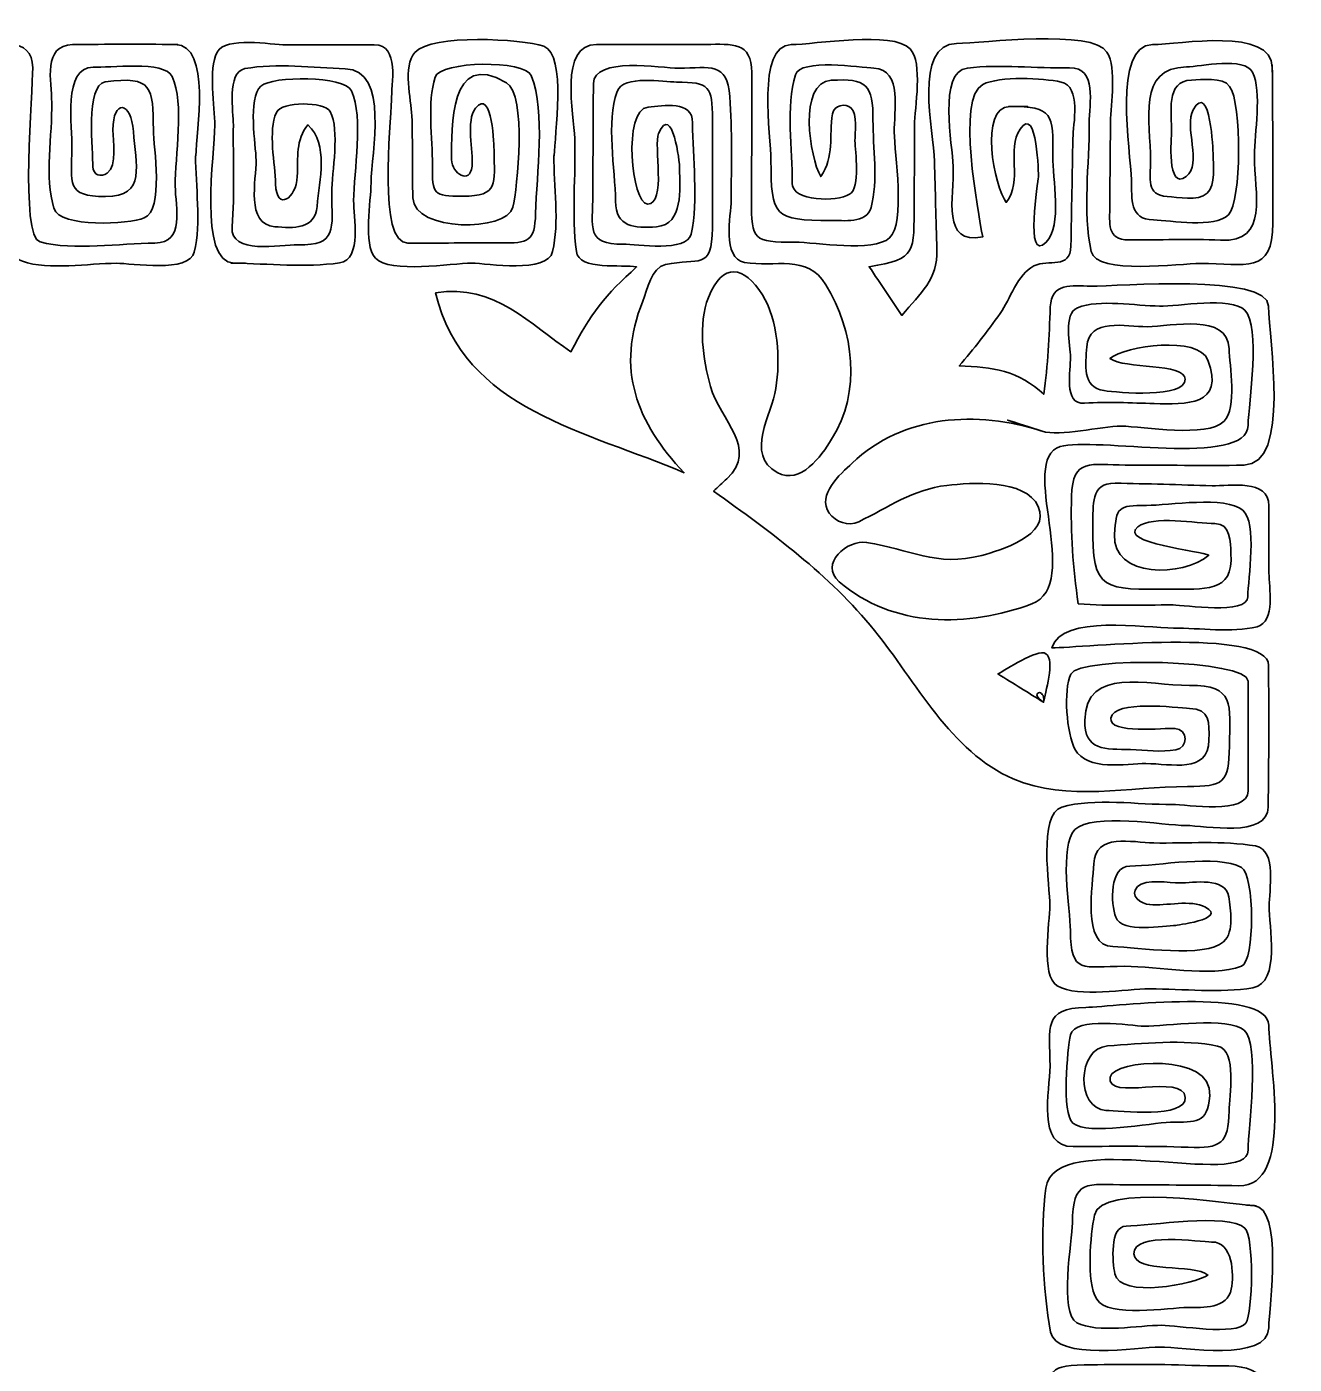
# Model space of a CAD drawing. Header units: inches. Extents: x 0.7 to 7.7, y -15.1 to -1.8.
# Drawn here: x 4.313 to 7.256, y -12.013 to -8.91 of the extents above; entities that cross this region are included whole.
import ezdxf

# ---------------------------------------------------------------- set-up
doc = ezdxf.new("R2010")
doc.units = ezdxf.units.IN
doc.header["$MEASUREMENT"] = 0
doc.layers.add('Layer 1', color=7, linetype='Continuous')

# ---------------------------------------------------------------- blocks, each defined once
blk = doc.blocks.new('block 2')
at = {"layer": 'Layer 1', "color": 250, "lineweight": 35}
for points, knots in [([(4.6572, -8.9507), (4.5778, -8.95), (4.4983, -8.9498), (4.4189, -8.9511), (4.3496, -8.9523), (4.3699, -9.0363), (4.3708, -9.0853), (4.3721, -9.1592), (4.3535, -9.2602), (4.3758, -9.3309), (4.3903, -9.3768), (4.5495, -9.3681), (4.5855, -9.3533), (4.6318, -9.3342), (4.607, -9.1891), (4.6066, -9.1487), (4.6056, -9.0497), (4.6054, -9.023), (4.495, -9.0375), (4.4483, -9.0436), (4.4663, -9.2023), (4.4663, -9.2339), (4.4662, -9.2549), (4.486, -9.2589), (4.4994, -9.2492), (4.5236, -9.2318), (4.5128, -9.1735), (4.5127, -9.1497), (4.5125, -9.0758), (4.5559, -9.083), (4.5601, -9.1526), (4.5647, -9.2283), (4.5923, -9.3041), (4.4951, -9.3038), (4.4032, -9.3034), (4.4167, -9.273), (4.4176, -9.1908), (4.4181, -9.1449), (4.3956, -9.0014), (4.467, -9.0037), (4.5023, -9.0048), (4.6333, -8.9874), (4.6505, -9.0252), (4.679, -9.0881), (4.6567, -9.21), (4.6573, -9.2788), (4.6577, -9.3298), (4.6811, -9.4108), (4.61, -9.4114), (4.5281, -9.4121), (4.4229, -9.4296), (4.3434, -9.4089), (4.2963, -9.3967), (4.3267, -9.056), (4.3264, -9.0052), (4.326, -8.9292), (4.2416, -8.9507), (4.1872, -8.9505), (4.1145, -8.9502), (3.9994, -8.9285), (3.9316, -8.9575), (3.8701, -8.9839), (3.9135, -9.3028), (3.9142, -9.366), (3.915, -9.45), (3.9252, -9.4597), (4.009, -9.4597), (4.0495, -9.4597), (4.2054, -9.4843), (4.2289, -9.4422), (4.2549, -9.3958), (4.236, -9.302), (4.236, -9.2505), (4.2361, -9.1925), (4.2505, -9.1136), (4.2309, -9.058), (4.218, -9.0217), (4.1314, -9.0383), (4.1047, -9.0382), (4.0154, -9.0377), (4.0093, -9.0537), (4.0087, -9.1424), (4.0084, -9.1887), (3.9846, -9.3293), (4.0205, -9.3639), (4.0391, -9.3818), (4.1135, -9.3838), (4.1342, -9.366), (4.1656, -9.3389), (4.1545, -9.2483), (4.1547, -9.2141), (4.1554, -9.1254), (4.1075, -9.1206), (4.1072, -9.2089), (4.1071, -9.2275), (4.1193, -9.3114), (4.0876, -9.3161), (4.0383, -9.3236), (4.0566, -9.1851), (4.0564, -9.1598), (4.0561, -9.1324), (4.0514, -9.1009), (4.0856, -9.0966), (4.1158, -9.0929), (4.189, -9.0779), (4.1891, -9.1252), (4.1894, -9.2115), (4.1895, -9.2977), (4.1894, -9.384), (4.1893, -9.4376), (4.0726, -9.414), (4.0409, -9.4135), (3.9606, -9.4122), (3.9576, -9.4), (3.9577, -9.3213), (3.9578, -9.2344), (3.9583, -9.1475), (3.9595, -9.0607), (3.9608, -8.9657), (4.1577, -9.0054), (4.2256, -9.0097), (4.3204, -9.0156), (4.2798, -9.246), (4.2801, -9.3037), (4.2802, -9.3324), (4.2611, -9.4399), (4.3024, -9.4539), (4.3651, -9.475), (4.4554, -9.4587), (4.5209, -9.4584), (4.5562, -9.4583), (4.69, -9.4815), (4.7017, -9.4323), (4.7179, -9.3637), (4.7046, -9.2793), (4.7046, -9.2091), (4.7049, -9.2091), (4.7051, -9.2091), (4.7054, -9.2091), (4.7054, -9.1544), (4.7429, -8.9516), (4.6572, -8.9507), (4.5778, -8.95), (4.6908, -8.9511), (4.6572, -8.9507)], [0, 0, 0, 0, 1, 1, 1, 2, 2, 2, 3, 3, 3, 4, 4, 4, 5, 5, 5, 6, 6, 6, 7, 7, 7, 8, 8, 8, 9, 9, 9, 10, 10, 10, 11, 11, 11, 12, 12, 12, 13, 13, 13, 14, 14, 14, 15, 15, 15, 16, 16, 16, 17, 17, 17, 18, 18, 18, 19, 19, 19, 20, 20, 20, 21, 21, 21, 22, 22, 22, 23, 23, 23, 24, 24, 24, 25, 25, 25, 26, 26, 26, 27, 27, 27, 28, 28, 28, 29, 29, 29, 30, 30, 30, 31, 31, 31, 32, 32, 32, 33, 33, 33, 34, 34, 34, 35, 35, 35, 36, 36, 36, 37, 37, 37, 38, 38, 38, 39, 39, 39, 40, 40, 40, 41, 41, 41, 42, 42, 42, 43, 43, 43, 44, 44, 44, 45, 45, 45, 46, 46, 46, 47, 47, 47, 48, 48, 48, 48]), ([(4.7941, -9.4581), (4.8733, -9.4594), (4.9602, -9.469), (5.0387, -9.4575), (5.0923, -9.4495), (5.0715, -9.3479), (5.0716, -9.3134), (5.0719, -9.2448), (5.0954, -9.1211), (5.0666, -9.0585), (5.0504, -9.0232), (4.8828, -9.0229), (4.8563, -9.0474), (4.8249, -9.0764), (4.8447, -9.1838), (4.8452, -9.2193), (4.8458, -9.2652), (4.82, -9.3679), (4.8886, -9.3736), (4.9313, -9.3772), (4.9819, -9.38), (4.9867, -9.3267), (4.9923, -9.2633), (5.014, -9.1844), (4.9655, -9.1369), (4.9366, -9.1732), (4.9425, -9.2117), (4.9407, -9.2573), (4.9388, -9.3081), (4.8922, -9.3394), (4.8905, -9.2743), (4.8893, -9.2286), (4.8726, -9.1513), (4.8923, -9.1084), (4.9042, -9.0825), (5.0042, -9.0824), (5.0173, -9.1066), (5.0402, -9.1489), (5.0209, -9.247), (5.0209, -9.2948), (5.0209, -9.3786), (5.0352, -9.4173), (4.9422, -9.4157), (4.9021, -9.4151), (4.7839, -9.4396), (4.7893, -9.3738), (4.7957, -9.2955), (4.7914, -9.2158), (4.7923, -9.1374), (4.7926, -9.1092), (4.776, -9.0146), (4.8192, -9.0068), (4.8919, -8.9937), (4.9784, -9.0045), (5.0522, -9.0069), (5.1564, -9.0103), (5.112, -9.2023), (5.1121, -9.2724), (5.1121, -9.3124), (5.0925, -9.4143), (5.1222, -9.4465), (5.1558, -9.4829), (5.2997, -9.4582), (5.3457, -9.4583), (5.3826, -9.4583), (5.5213, -9.483), (5.5336, -9.4313), (5.5497, -9.3631), (5.5363, -9.2783), (5.5363, -9.2085), (5.5367, -9.2085), (5.5372, -9.2085), (5.5376, -9.2085), (5.5376, -9.1641), (5.5673, -8.9739), (5.5132, -8.955), (5.4622, -8.9372), (5.2526, -8.9262), (5.214, -8.969), (5.1846, -9.0018), (5.2054, -9.0782), (5.2068, -9.116), (5.2091, -9.1794), (5.2072, -9.2429), (5.2091, -9.3063), (5.2117, -9.3871), (5.4275, -9.3855), (5.4413, -9.3285), (5.4517, -9.2856), (5.4741, -9.0678), (5.4263, -9.0394), (5.293, -8.9604), (5.2991, -9.1451), (5.2992, -9.2176), (5.2993, -9.2509), (5.3423, -9.277), (5.3465, -9.2332), (5.3499, -9.1983), (5.3319, -9.1276), (5.3545, -9.0987), (5.3946, -9.0475), (5.3976, -9.1936), (5.3976, -9.1969), (5.3981, -9.2738), (5.4097, -9.3026), (5.3248, -9.3027), (5.2567, -9.3027), (5.2541, -9.2992), (5.2546, -9.2306), (5.2551, -9.1688), (5.2419, -9.086), (5.2608, -9.0266), (5.2727, -8.9889), (5.4698, -8.9859), (5.484, -9.0227), (5.5179, -9.1105), (5.4966, -9.2499), (5.494, -9.3428), (5.4921, -9.409), (5.4782, -9.4114), (5.4127, -9.4113), (5.3411, -9.4111), (5.2694, -9.4115), (5.1978, -9.4119), (5.1259, -9.4122), (5.1592, -9.1341), (5.1592, -9.0802), (5.1592, -9.0442), (5.1791, -8.9513), (5.1195, -8.9513), (5.051, -8.9514), (4.9826, -8.9514), (4.9141, -8.9515), (4.8805, -8.9515), (4.7742, -8.9314), (4.7546, -8.9687), (4.7335, -9.0088), (4.7492, -9.0951), (4.7493, -9.139), (4.7494, -9.2004), (4.7091, -9.4568), (4.7941, -9.4581), (4.8681, -9.4593), (4.7583, -9.4575), (4.7941, -9.4581)], [0, 0, 0, 0, 1, 1, 1, 2, 2, 2, 3, 3, 3, 4, 4, 4, 5, 5, 5, 6, 6, 6, 7, 7, 7, 8, 8, 8, 9, 9, 9, 10, 10, 10, 11, 11, 11, 12, 12, 12, 13, 13, 13, 14, 14, 14, 15, 15, 15, 16, 16, 16, 17, 17, 17, 18, 18, 18, 19, 19, 19, 20, 20, 20, 21, 21, 21, 22, 22, 22, 23, 23, 23, 24, 24, 24, 25, 25, 25, 26, 26, 26, 27, 27, 27, 28, 28, 28, 29, 29, 29, 30, 30, 30, 31, 31, 31, 32, 32, 32, 33, 33, 33, 34, 34, 34, 35, 35, 35, 36, 36, 36, 37, 37, 37, 38, 38, 38, 39, 39, 39, 40, 40, 40, 41, 41, 41, 42, 42, 42, 43, 43, 43, 44, 44, 44, 45, 45, 45, 46, 46, 46, 47, 47, 47, 48, 48, 48, 48]), ([(7.2046, -9.004), (7.2038, -8.9096), (6.9891, -8.9505), (6.9265, -8.951), (6.8325, -8.9517), (6.8759, -9.1998), (6.8775, -9.2652), (6.8787, -9.3099), (6.8726, -9.3565), (6.9288, -9.3578), (6.9691, -9.3587), (7.071, -9.3782), (7.1029, -9.3457), (7.1335, -9.3145), (7.1342, -9.0878), (7.1056, -9.0479), (7.0893, -9.025), (7.0399, -9.0331), (7.0171, -9.0334), (6.9559, -9.0341), (6.9716, -9.1121), (6.9708, -9.153), (6.9705, -9.1638), (6.9586, -9.2912), (7.0049, -9.2572), (7.043, -9.2292), (6.9987, -9.1407), (7.021, -9.1022), (7.0609, -9.033), (7.0673, -9.2006), (7.0673, -9.2053), (7.0671, -9.2293), (7.0739, -9.2771), (7.0531, -9.2961), (7.0323, -9.3152), (6.9848, -9.3049), (6.9605, -9.3034), (6.911, -9.3003), (6.9217, -9.2612), (6.9219, -9.2213), (6.9225, -9.1271), (6.8885, -9.0053), (7.0058, -9.0027), (7.0369, -9.002), (7.1409, -8.9789), (7.1585, -9.0147), (7.1814, -9.0613), (7.163, -9.1568), (7.163, -9.2082), (7.163, -9.2974), (7.1982, -9.4104), (7.0845, -9.4048), (7.0136, -9.4013), (6.942, -9.405), (6.8709, -9.4042), (6.8192, -9.4036), (6.8273, -9.3663), (6.8274, -9.3238), (6.8275, -9.2595), (6.8285, -9.1952), (6.8289, -9.1308), (6.8291, -9.0869), (6.8445, -9.008), (6.8207, -8.9684), (6.7884, -8.9146), (6.5309, -8.9474), (6.4717, -8.9485), (6.3699, -8.9502), (6.4184, -9.1533), (6.4202, -9.2219), (6.422, -9.2901), (6.4239, -9.3583), (6.4257, -9.4266), (6.4276, -9.4976), (6.389, -9.5261), (6.3446, -9.5795), (6.3193, -9.5417), (6.2961, -9.5073), (6.2686, -9.4664), (6.3799, -9.4488), (6.3723, -9.4329), (6.3731, -9.3177), (6.3735, -9.2581), (6.3738, -9.1984), (6.3739, -9.1388), (6.374, -9.0981), (6.3944, -8.9932), (6.3635, -8.9607), (6.3235, -8.9185), (6.1427, -8.9508), (6.0872, -8.951), (6.006, -8.9513), (6.0406, -9.1666), (6.0406, -9.2193), (6.0406, -9.3497), (6.0481, -9.3592), (6.1793, -9.3589), (6.2079, -9.3588), (6.2626, -9.3672), (6.2731, -9.3289), (6.2898, -9.2678), (6.2772, -9.1891), (6.2775, -9.1262), (6.2779, -9.0444), (6.2622, -9.0287), (6.1806, -9.0339), (6.1029, -9.0389), (6.1304, -9.2138), (6.1562, -9.2572), (6.1889, -9.2097), (6.1745, -9.1651), (6.1836, -9.1113), (6.1868, -9.0923), (6.2133, -9.0856), (6.2271, -9.0984), (6.2409, -9.1112), (6.2358, -9.1581), (6.2357, -9.1742), (6.2357, -9.1987), (6.2496, -9.2821), (6.223, -9.2984), (6.1944, -9.316), (6.0893, -9.3158), (6.0898, -9.2722), (6.0907, -9.1956), (6.0751, -9.0948), (6.0973, -9.0211), (6.1089, -8.9827), (6.2483, -9.004), (6.2797, -9.0054), (6.3471, -9.0083), (6.3261, -9.1084), (6.3267, -9.1542), (6.3273, -9.2025), (6.3539, -9.3654), (6.3159, -9.3995), (6.278, -9.4337), (6.1445, -9.4097), (6.0962, -9.4095), (6.0001, -9.4091), (5.9949, -9.4065), (5.9953, -9.3109), (5.9957, -9.2126), (5.9964, -9.1144), (5.9961, -9.0161), (5.9959, -8.9433), (5.9512, -8.9506), (5.8894, -8.9505), (5.8049, -8.9504), (5.7204, -8.9512), (5.6359, -8.9505), (5.5472, -8.9497), (5.5834, -9.1142), (5.585, -9.1686), (5.5877, -9.2546), (5.5776, -9.3455), (5.5887, -9.4308), (5.5948, -9.4771), (5.6958, -9.4598), (5.7287, -9.467), (5.6569, -9.5302), (5.6194, -9.5786), (5.5762, -9.6639), (5.4813, -9.6016), (5.4001, -9.5043), (5.2619, -9.5272), (5.325, -9.7995), (5.6168, -9.8483), (5.839, -9.9447), (5.7291, -9.8287), (5.679, -9.7034), (5.7432, -9.5462), (5.7539, -9.52), (5.7622, -9.4688), (5.7957, -9.4615), (5.872, -9.4449), (5.9043, -9.4769), (5.9045, -9.377), (5.9046, -9.2927), (5.9051, -9.2085), (5.9048, -9.1243), (5.9046, -9.0478), (5.8982, -9.0384), (5.8209, -9.0379), (5.7922, -9.0377), (5.6979, -9.0207), (5.6834, -9.0597), (5.6573, -9.1305), (5.6791, -9.2398), (5.6797, -9.3144), (5.6801, -9.3746), (5.7233, -9.3779), (5.775, -9.3737), (5.8384, -9.3686), (5.8281, -9.2849), (5.8286, -9.2386), (5.8287, -9.2254), (5.8121, -9.0839), (5.7796, -9.1571), (5.7677, -9.184), (5.7986, -9.3218), (5.754, -9.3211), (5.717, -9.3205), (5.6954, -9.1021), (5.7552, -9.096), (5.7907, -9.0924), (5.8592, -9.0801), (5.8587, -9.1327), (5.858, -9.2141), (5.873, -9.3111), (5.8554, -9.3907), (5.8459, -9.4336), (5.7285, -9.4139), (5.6978, -9.4142), (5.61, -9.415), (5.6269, -9.3769), (5.6271, -9.2973), (5.6274, -9.212), (5.6276, -9.1268), (5.6283, -9.0416), (5.6289, -8.978), (5.7862, -9.0058), (5.8262, -9.0056), (5.9007, -9.0052), (5.9386, -8.99), (5.9449, -9.0715), (5.9511, -9.1516), (5.9485, -9.232), (5.9481, -9.3122), (5.9479, -9.347), (5.9263, -9.4465), (5.9791, -9.4563), (6.0491, -9.4692), (6.1243, -9.4357), (6.1681, -9.5081), (6.2338, -9.6166), (6.2511, -9.7558), (6.1815, -9.8669), (6.1569, -9.9062), (6.1096, -9.9733), (6.0551, -9.9438), (5.9795, -9.9027), (6.0427, -9.8091), (6.052, -9.7488), (6.0625, -9.6813), (6.0579, -9.591), (6.0206, -9.5314), (5.9787, -9.4644), (5.9282, -9.4547), (5.8954, -9.5376), (5.8708, -9.5999), (5.8825, -9.6815), (5.9002, -9.7441), (5.9227, -9.8239), (6.0129, -9.8883), (5.9383, -9.9584), (5.928, -9.968), (5.9177, -9.9776), (5.9074, -9.9872), (6.0421, -10.0837), (6.176, -10.1807), (6.281, -10.3104), (6.3757, -10.4273), (6.4584, -10.5933), (6.6033, -10.6548), (6.7298, -10.7084), (6.8707, -10.6726), (7.0076, -10.6727), (7.0923, -10.6727), (7.1039, -10.6646), (7.1051, -10.5791), (7.1065, -10.481), (7.1184, -10.4372), (7.0121, -10.4379), (6.9155, -10.4386), (6.7719, -10.393), (6.7692, -10.5189), (6.7677, -10.5902), (6.8168, -10.5856), (6.8757, -10.587), (6.9092, -10.5878), (6.9472, -10.5934), (6.9805, -10.5878), (7.0105, -10.5826), (7.0091, -10.5402), (6.9784, -10.5378), (6.956, -10.536), (6.8234, -10.5523), (6.8301, -10.5137), (6.8376, -10.4707), (6.9826, -10.4901), (7.0123, -10.4914), (7.0607, -10.4936), (7.0583, -10.5232), (7.0575, -10.5649), (7.0561, -10.6438), (6.9698, -10.6195), (6.9113, -10.6194), (6.8649, -10.6193), (6.775, -10.6382), (6.7465, -10.5862), (6.7267, -10.5502), (6.7196, -10.4489), (6.7366, -10.4119), (6.7564, -10.3688), (7.1482, -10.3784), (7.1485, -10.428), (7.1489, -10.5128), (7.1488, -10.5977), (7.1484, -10.6826), (7.1481, -10.74), (7.0064, -10.7141), (6.9721, -10.7144), (6.8939, -10.715), (6.7912, -10.6987), (6.7158, -10.7202), (6.6603, -10.736), (6.6882, -10.9062), (6.6882, -10.9492), (6.6882, -10.9853), (6.6659, -11.113), (6.7054, -11.1352), (6.7562, -11.1637), (6.8635, -11.1422), (6.9201, -11.1421), (6.9972, -11.142), (7.0837, -11.1527), (7.1597, -11.1396), (7.2243, -11.1285), (7.1973, -10.9934), (7.1971, -10.9499), (7.197, -10.9164), (7.2168, -10.8193), (7.1659, -10.8106), (7.0903, -10.7976), (7.006, -10.8051), (6.9294, -10.8036), (6.8793, -10.8027), (6.7923, -10.7796), (6.7901, -10.8523), (6.7887, -10.8976), (6.7613, -11.0431), (6.8342, -11.0442), (6.8903, -11.045), (7.0492, -11.072), (7.0917, -11.0327), (7.1171, -11.0091), (7.1077, -10.9579), (7.1034, -10.9284), (7.0964, -10.8814), (7.0202, -10.8965), (6.9903, -10.8964), (6.9669, -10.8963), (6.91, -10.8859), (6.8917, -10.9049), (6.8709, -10.9266), (6.9008, -10.9449), (6.9201, -10.9468), (6.958, -10.9504), (7.0152, -10.9341), (7.0495, -10.9524), (7.1041, -10.9814), (6.9726, -10.995), (6.981, -10.995), (6.9538, -10.9949), (6.8556, -11.0141), (6.8411, -10.9758), (6.8291, -10.9441), (6.8267, -10.8574), (6.8738, -10.8572), (6.939, -10.857), (7.0755, -10.8298), (7.1331, -10.8605), (7.1636, -10.8767), (7.1647, -11.0786), (7.1331, -11.0899), (7.0612, -11.1157), (6.9386, -11.0899), (6.8619, -11.0899), (6.7644, -11.0899), (6.7366, -11.11), (6.7358, -11.0066), (6.7354, -10.958), (6.7088, -10.8101), (6.7465, -10.7727), (6.7869, -10.7327), (6.9535, -10.763), (7.0035, -10.7631), (7.0482, -10.7631), (7.1939, -10.7936), (7.1951, -10.7202), (7.1969, -10.6107), (7.1963, -10.5012), (7.1961, -10.3916), (7.196, -10.3029), (6.759, -10.3509), (6.6931, -10.3509), (6.7147, -10.2724), (6.9114, -10.3049), (6.9754, -10.3048), (7.0358, -10.3047), (7.1105, -10.3165), (7.1692, -10.3018), (7.2128, -10.2909), (7.1968, -10.2081), (7.1969, -10.1775), (7.197, -10.1255), (7.1966, -10.0734), (7.1968, -10.0214), (7.1971, -9.9575), (7.1053, -9.976), (7.0647, -9.9747), (6.9896, -9.9724), (6.9146, -9.9701), (6.8395, -9.9688), (6.7815, -9.9678), (6.7891, -10.0212), (6.788, -10.065), (6.784, -10.222), (6.8166, -10.2155), (6.9674, -10.2143), (7.0437, -10.2137), (7.1159, -10.2258), (7.1087, -10.1315), (7.1067, -10.1059), (7.1088, -10.0625), (7.0713, -10.0623), (7.0289, -10.062), (6.9268, -10.0432), (6.8924, -10.07), (6.8442, -10.1074), (7.0445, -10.1271), (7.0569, -10.136), (6.9987, -10.1867), (6.8319, -10.1897), (6.8384, -10.0875), (6.8423, -10.0244), (6.846, -10.0202), (6.9126, -10.0203), (6.9638, -10.0203), (7.096, -9.9976), (7.1362, -10.0316), (7.1702, -10.0605), (7.1483, -10.1902), (7.1477, -10.2321), (7.1471, -10.2758), (7.0004, -10.2513), (6.9741, -10.2513), (6.9009, -10.2513), (6.8272, -10.2543), (6.7542, -10.2486), (6.7417, -10.1639), (6.7362, -10.0848), (6.7384, -9.9989), (6.7407, -9.909), (6.7839, -9.9264), (6.8634, -9.9266), (6.9552, -9.9268), (7.0469, -9.9284), (7.1387, -9.927), (7.2482, -9.9253), (7.1965, -9.6343), (7.196, -9.5583), (7.1956, -9.4815), (6.8458, -9.5123), (6.7832, -9.5115), (6.7391, -9.5109), (6.6915, -9.5029), (6.6891, -9.5598), (6.6862, -9.6289), (6.6845, -9.6939), (6.6738, -9.7623), (6.6173, -9.7082), (6.5535, -9.6983), (6.4778, -9.6966), (6.5112, -9.6575), (6.5429, -9.617), (6.5727, -9.5749), (6.5964, -9.5414), (6.6122, -9.4842), (6.6513, -9.4646), (6.6849, -9.4478), (6.7361, -9.4741), (6.737, -9.4181), (6.7383, -9.3349), (6.7404, -9.2518), (6.7416, -9.1687), (6.7421, -9.1369), (6.7615, -9.0479), (6.7144, -9.0378), (6.6723, -9.0287), (6.5718, -9.0236), (6.5324, -9.0435), (6.4708, -9.0746), (6.5218, -9.3383), (6.5322, -9.3971), (6.436, -9.4166), (6.4657, -9.3061), (6.4637, -9.2328), (6.4624, -9.1871), (6.4274, -9.0132), (6.4966, -9.0053), (6.5725, -8.9965), (6.6565, -9.0063), (6.7334, -9.0049), (6.7994, -9.0037), (6.7794, -9.0885), (6.7796, -9.1334), (6.7802, -9.2269), (6.7638, -9.3395), (6.7842, -9.4308), (6.7967, -9.4869), (6.9925, -9.4588), (7.0368, -9.4588), (7.1435, -9.4587), (7.2057, -9.4861), (7.2059, -9.3652), (7.206, -9.2448), (7.2057, -9.1244), (7.2046, -9.004), (7.2043, -8.9636), (7.2059, -9.1394), (7.2046, -9.004)], [0, 0, 0, 0, 1, 1, 1, 2, 2, 2, 3, 3, 3, 4, 4, 4, 5, 5, 5, 6, 6, 6, 7, 7, 7, 8, 8, 8, 9, 9, 9, 10, 10, 10, 11, 11, 11, 12, 12, 12, 13, 13, 13, 14, 14, 14, 15, 15, 15, 16, 16, 16, 17, 17, 17, 18, 18, 18, 19, 19, 19, 20, 20, 20, 21, 21, 21, 22, 22, 22, 23, 23, 23, 24, 24, 24, 25, 25, 25, 26, 26, 26, 27, 27, 27, 28, 28, 28, 29, 29, 29, 30, 30, 30, 31, 31, 31, 32, 32, 32, 33, 33, 33, 34, 34, 34, 35, 35, 35, 36, 36, 36, 37, 37, 37, 38, 38, 38, 39, 39, 39, 40, 40, 40, 41, 41, 41, 42, 42, 42, 43, 43, 43, 44, 44, 44, 45, 45, 45, 46, 46, 46, 47, 47, 47, 48, 48, 48, 49, 49, 49, 50, 50, 50, 51, 51, 51, 52, 52, 52, 53, 53, 53, 54, 54, 54, 55, 55, 55, 56, 56, 56, 57, 57, 57, 58, 58, 58, 59, 59, 59, 60, 60, 60, 61, 61, 61, 62, 62, 62, 63, 63, 63, 64, 64, 64, 65, 65, 65, 66, 66, 66, 67, 67, 67, 68, 68, 68, 69, 69, 69, 70, 70, 70, 71, 71, 71, 72, 72, 72, 73, 73, 73, 74, 74, 74, 75, 75, 75, 76, 76, 76, 77, 77, 77, 78, 78, 78, 79, 79, 79, 80, 80, 80, 81, 81, 81, 82, 82, 82, 83, 83, 83, 84, 84, 84, 85, 85, 85, 86, 86, 86, 87, 87, 87, 88, 88, 88, 89, 89, 89, 90, 90, 90, 91, 91, 91, 92, 92, 92, 93, 93, 93, 94, 94, 94, 95, 95, 95, 96, 96, 96, 97, 97, 97, 98, 98, 98, 99, 99, 99, 100, 100, 100, 101, 101, 101, 102, 102, 102, 103, 103, 103, 104, 104, 104, 105, 105, 105, 106, 106, 106, 107, 107, 107, 108, 108, 108, 109, 109, 109, 110, 110, 110, 111, 111, 111, 112, 112, 112, 113, 113, 113, 114, 114, 114, 115, 115, 115, 116, 116, 116, 117, 117, 117, 118, 118, 118, 119, 119, 119, 120, 120, 120, 121, 121, 121, 122, 122, 122, 123, 123, 123, 124, 124, 124, 125, 125, 125, 126, 126, 126, 127, 127, 127, 128, 128, 128, 129, 129, 129, 130, 130, 130, 131, 131, 131, 132, 132, 132, 133, 133, 133, 134, 134, 134, 135, 135, 135, 136, 136, 136, 137, 137, 137, 138, 138, 138, 139, 139, 139, 140, 140, 140, 141, 141, 141, 142, 142, 142, 143, 143, 143, 144, 144, 144, 145, 145, 145, 146, 146, 146, 147, 147, 147, 148, 148, 148, 149, 149, 149, 150, 150, 150, 151, 151, 151, 152, 152, 152, 153, 153, 153, 154, 154, 154, 155, 155, 155, 156, 156, 156, 157, 157, 157, 158, 158, 158, 159, 159, 159, 160, 160, 160, 161, 161, 161, 162, 162, 162, 163, 163, 163, 164, 164, 164, 165, 165, 165, 166, 166, 166, 167, 167, 167, 168, 168, 168, 169, 169, 169, 170, 170, 170, 171, 171, 171, 172, 172, 172, 173, 173, 173, 174, 174, 174, 174]), ([(6.5953, -9.0949), (6.6964, -9.0942), (6.6954, -9.1122), (6.6954, -9.2107), (6.6952, -9.2107), (6.6949, -9.2107), (6.6947, -9.2107), (6.6947, -9.2596), (6.7174, -9.3712), (6.6796, -9.4095), (6.6287, -9.4609), (6.6615, -9.2636), (6.6616, -9.2586), (6.6616, -9.2572), (6.6598, -9.0884), (6.6191, -9.1471), (6.5868, -9.1937), (6.626, -9.2673), (6.587, -9.3171), (6.5593, -9.2828), (6.5225, -9.0954), (6.5953, -9.0949), (6.7008, -9.0942), (6.569, -9.0951), (6.5953, -9.0949)], [0, 0, 0, 0, 1, 1, 1, 2, 2, 2, 3, 3, 3, 4, 4, 4, 5, 5, 5, 6, 6, 6, 7, 7, 7, 8, 8, 8, 8]), ([(6.67, -9.8481), (6.7114, -9.8614), (6.8062, -9.8366), (6.8539, -9.8365), (6.9052, -9.8365), (7.0528, -9.8647), (7.0925, -9.825), (7.1234, -9.7941), (7.1058, -9.695), (7.1043, -9.6568), (7.1011, -9.5728), (6.9704, -9.6051), (6.9141, -9.6056), (6.8644, -9.6059), (6.7783, -9.5836), (6.7739, -9.6524), (6.7714, -9.6923), (6.7618, -9.7465), (6.814, -9.754), (6.8454, -9.7585), (7.0027, -9.7726), (7.0023, -9.7276), (7.002, -9.6891), (6.8601, -9.7047), (6.8277, -9.6793), (6.8637, -9.6498), (7.0334, -9.6261), (7.055, -9.6829), (7.0958, -9.7902), (7.0034, -9.7857), (6.9303, -9.7839), (6.8766, -9.7827), (6.8219, -9.7791), (6.7683, -9.7833), (6.7189, -9.7872), (6.7365, -9.7055), (6.7361, -9.6766), (6.7357, -9.6505), (6.7182, -9.5751), (6.7524, -9.5615), (6.8031, -9.5413), (6.8886, -9.5576), (6.9429, -9.5576), (6.9429, -9.5578), (6.9429, -9.5581), (6.9429, -9.5583), (6.9844, -9.5583), (7.1093, -9.5358), (7.1407, -9.5673), (7.1789, -9.6057), (7.1494, -9.7823), (7.1485, -9.8345), (7.1469, -9.9335), (6.7882, -9.8603), (6.7124, -9.8837), (6.6125, -9.9146), (6.7658, -10.2048), (6.6461, -10.2489), (6.4985, -10.3033), (6.325, -10.3059), (6.199, -10.1973), (6.1516, -10.1565), (6.218, -10.0992), (6.2628, -10.1062), (6.3625, -10.1216), (6.4236, -10.1641), (6.5301, -10.1363), (6.5703, -10.1257), (6.6917, -10.0895), (6.6611, -10.0227), (6.6315, -9.958), (6.5043, -9.9676), (6.4491, -9.9739), (6.3696, -9.9832), (6.3139, -10.0246), (6.2443, -10.0582), (6.2204, -10.0696), (6.1904, -10.059), (6.1758, -10.0381), (6.1462, -9.9955), (6.2013, -9.9482), (6.2289, -9.9222), (6.3489, -9.8087), (6.5189, -9.7995), (6.67, -9.8481), (6.6874, -9.8537), (6.4816, -9.7875), (6.67, -9.8481)], [0, 0, 0, 0, 1, 1, 1, 2, 2, 2, 3, 3, 3, 4, 4, 4, 5, 5, 5, 6, 6, 6, 7, 7, 7, 8, 8, 8, 9, 9, 9, 10, 10, 10, 11, 11, 11, 12, 12, 12, 13, 13, 13, 14, 14, 14, 15, 15, 15, 16, 16, 16, 17, 17, 17, 18, 18, 18, 19, 19, 19, 20, 20, 20, 21, 21, 21, 22, 22, 22, 23, 23, 23, 24, 24, 24, 25, 25, 25, 26, 26, 26, 27, 27, 27, 28, 28, 28, 29, 29, 29, 29]), ([(6.6737, -10.477), (6.6365, -10.454), (6.6048, -10.4344), (6.5676, -10.4114), (6.5844, -10.403), (6.6589, -10.3518), (6.679, -10.3644), (6.7013, -10.3783), (6.6764, -10.4583), (6.6737, -10.477), (6.6365, -10.454), (6.6789, -10.4414), (6.6737, -10.477)], [0, 0, 0, 0, 1, 1, 1, 2, 2, 2, 3, 3, 3, 4, 4, 4, 4]), ([(7.1618, -11.6451), (7.1002, -11.6408), (6.8058, -11.5922), (6.7916, -11.6676), (6.7829, -11.7136), (6.7717, -11.8203), (6.7969, -11.8623), (6.8237, -11.9069), (6.9655, -11.8815), (7.0087, -11.8817), (7.0439, -11.8819), (7.1008, -11.8842), (7.1094, -11.8391), (7.1162, -11.8032), (7.1134, -11.7291), (7.0636, -11.7296), (7.0382, -11.7299), (6.881, -11.7046), (6.8832, -11.7573), (6.8851, -11.8022), (7.0221, -11.7799), (7.0551, -11.8062), (7.0264, -11.8278), (6.8506, -11.8616), (6.8389, -11.8031), (6.8337, -11.7768), (6.8266, -11.693), (6.8651, -11.6927), (6.9178, -11.6923), (7.1025, -11.6613), (7.1408, -11.6974), (7.1627, -11.718), (7.1596, -11.8931), (7.1431, -11.9177), (7.1228, -11.9478), (6.983, -11.9228), (6.9483, -11.9228), (6.8952, -11.9227), (6.7988, -11.9421), (6.7507, -11.9168), (6.7091, -11.8949), (6.7401, -11.7253), (6.7404, -11.6859), (6.7412, -11.5826), (6.7722, -11.5963), (6.8681, -11.5968), (6.9543, -11.5972), (7.0406, -11.5974), (7.1268, -11.5991), (7.2556, -11.6017), (7.1975, -11.3131), (7.1965, -11.2266), (7.1954, -11.1374), (6.8364, -11.1835), (6.772, -11.1851), (6.6711, -11.1875), (6.6885, -11.2309), (6.6885, -11.3215), (6.6886, -11.3791), (6.6563, -11.5092), (6.7426, -11.5083), (6.8317, -11.5074), (6.9205, -11.5065), (7.0095, -11.5098), (7.0854, -11.5125), (7.1027, -11.5019), (7.1043, -11.4254), (7.105, -11.3933), (7.1238, -11.2845), (7.0775, -11.2748), (7.0008, -11.2588), (6.9006, -11.2689), (6.8222, -11.2746), (6.7499, -11.2799), (6.7492, -11.4213), (6.8185, -11.4241), (6.8487, -11.4254), (7.006, -11.4443), (7.0024, -11.3939), (6.9984, -11.3365), (6.8183, -11.405), (6.8283, -11.347), (6.8352, -11.3066), (7.0675, -11.2888), (7.0594, -11.3901), (7.054, -11.4564), (7.0278, -11.4502), (6.9679, -11.4517), (6.9223, -11.4528), (6.7775, -11.4831), (6.7417, -11.4536), (6.7147, -11.4312), (6.729, -11.2815), (6.7363, -11.249), (6.7463, -11.2052), (6.8763, -11.2284), (6.9075, -11.2287), (6.9558, -11.2293), (7.1022, -11.2062), (7.1393, -11.2379), (7.1762, -11.2695), (7.1486, -11.4681), (7.1486, -11.5167), (7.1487, -11.6096), (6.6978, -11.4611), (6.6787, -11.6047), (6.6656, -11.7024), (6.6717, -11.8417), (6.69, -11.9385), (6.7027, -12.006), (6.8938, -11.9735), (6.9432, -11.9735), (6.9432, -11.9734), (6.9432, -11.9734), (6.9432, -11.9734), (6.995, -11.9734), (7.1948, -12.0093), (7.1964, -11.9287), (7.1974, -11.879), (7.2307, -11.6499), (7.1618, -11.6451), (7.1141, -11.6418), (7.1847, -11.6467), (7.1618, -11.6451)], [0, 0, 0, 0, 1, 1, 1, 2, 2, 2, 3, 3, 3, 4, 4, 4, 5, 5, 5, 6, 6, 6, 7, 7, 7, 8, 8, 8, 9, 9, 9, 10, 10, 10, 11, 11, 11, 12, 12, 12, 13, 13, 13, 14, 14, 14, 15, 15, 15, 16, 16, 16, 17, 17, 17, 18, 18, 18, 19, 19, 19, 20, 20, 20, 21, 21, 21, 22, 22, 22, 23, 23, 23, 24, 24, 24, 25, 25, 25, 26, 26, 26, 27, 27, 27, 28, 28, 28, 29, 29, 29, 30, 30, 30, 31, 31, 31, 32, 32, 32, 33, 33, 33, 34, 34, 34, 35, 35, 35, 36, 36, 36, 37, 37, 37, 38, 38, 38, 39, 39, 39, 40, 40, 40, 41, 41, 41, 41]), ([(6.7937, -12.4329), (6.8657, -12.4327), (7.1953, -12.4776), (7.1963, -12.3816), (7.1972, -12.2924), (7.1966, -12.2032), (7.1967, -12.114), (7.1968, -11.996), (7.1184, -12.0207), (7.0178, -12.0159), (6.9345, -12.012), (6.8509, -12.0138), (6.7676, -12.0147), (6.6755, -12.0157), (6.6869, -12.0354), (6.6876, -12.1267), (6.6879, -12.1644), (6.664, -12.3362), (6.7216, -12.337), (6.821, -12.3384), (6.9203, -12.3397), (7.0197, -12.3401), (7.1091, -12.3405), (7.1048, -12.3084), (7.1046, -12.2267), (7.1045, -12.1753), (7.1177, -12.1091), (7.05, -12.1083), (6.9776, -12.1074), (6.9045, -12.105), (6.8323, -12.1093), (6.7704, -12.113), (6.7707, -12.1495), (6.7735, -12.2037), (6.7765, -12.2625), (6.8172, -12.2593), (6.8666, -12.26), (6.8786, -12.2602), (7.0474, -12.2726), (6.9962, -12.2133), (6.9753, -12.1891), (6.8778, -12.2063), (6.8495, -12.2043), (6.8348, -12.2032), (6.8242, -12.1866), (6.835, -12.1749), (6.8583, -12.1495), (6.9097, -12.1622), (6.9405, -12.1622), (7.0135, -12.1623), (7.0571, -12.1468), (7.0575, -12.2312), (7.0578, -12.2967), (7.0182, -12.288), (6.9625, -12.2891), (6.9062, -12.2902), (6.7991, -12.314), (6.7477, -12.2907), (6.7134, -12.2751), (6.7345, -12.1226), (6.7383, -12.0899), (6.745, -12.0337), (7.0723, -12.0571), (7.1235, -12.0667), (7.1729, -12.076), (7.1492, -12.2182), (7.1491, -12.2525), (7.1488, -12.3811), (7.1459, -12.3806), (7.0184, -12.3812), (6.9282, -12.3816), (6.838, -12.3829), (6.7478, -12.3851), (6.6804, -12.3867), (6.6883, -12.4384), (6.6882, -12.4924), (6.688, -12.5793), (6.6885, -12.6661), (6.6896, -12.753), (6.6906, -12.83), (6.7695, -12.8106), (6.8267, -12.8106), (6.8935, -12.8106), (7.1947, -12.8528), (7.1962, -12.7623), (7.1975, -12.6815), (7.1966, -12.6008), (7.1963, -12.52), (7.196, -12.4456), (7.0244, -12.474), (6.9771, -12.4729), (6.9375, -12.472), (6.8337, -12.4501), (6.8021, -12.4808), (6.7687, -12.5132), (6.7894, -12.6252), (6.7895, -12.6675), (6.7896, -12.7469), (7.0952, -12.7355), (7.1038, -12.6826), (7.1154, -12.6106), (7.1082, -12.5669), (7.0317, -12.5653), (7.0138, -12.5649), (6.8347, -12.5491), (6.8991, -12.6119), (6.9339, -12.6459), (7.0088, -12.5994), (7.0458, -12.6266), (7.1017, -12.6677), (6.9228, -12.6628), (6.924, -12.6628), (6.8574, -12.6627), (6.8368, -12.661), (6.8386, -12.5905), (6.8409, -12.4979), (6.9159, -12.5262), (6.9921, -12.5263), (7.0252, -12.5264), (7.1473, -12.5036), (7.1478, -12.5571), (7.1481, -12.593), (7.1718, -12.7407), (7.131, -12.757), (7.0818, -12.7766), (6.9957, -12.7586), (6.943, -12.7583), (6.9022, -12.758), (6.7748, -12.7804), (6.7437, -12.752), (6.712, -12.7228), (6.7352, -12.5759), (6.7352, -12.5347), (6.7352, -12.4765), (6.725, -12.4332), (6.7937, -12.4329), (6.9087, -12.4325), (6.7429, -12.4331), (6.7937, -12.4329)], [0, 0, 0, 0, 1, 1, 1, 2, 2, 2, 3, 3, 3, 4, 4, 4, 5, 5, 5, 6, 6, 6, 7, 7, 7, 8, 8, 8, 9, 9, 9, 10, 10, 10, 11, 11, 11, 12, 12, 12, 13, 13, 13, 14, 14, 14, 15, 15, 15, 16, 16, 16, 17, 17, 17, 18, 18, 18, 19, 19, 19, 20, 20, 20, 21, 21, 21, 22, 22, 22, 23, 23, 23, 24, 24, 24, 25, 25, 25, 26, 26, 26, 27, 27, 27, 28, 28, 28, 29, 29, 29, 30, 30, 30, 31, 31, 31, 32, 32, 32, 33, 33, 33, 34, 34, 34, 35, 35, 35, 36, 36, 36, 37, 37, 37, 38, 38, 38, 39, 39, 39, 40, 40, 40, 41, 41, 41, 42, 42, 42, 43, 43, 43, 44, 44, 44, 45, 45, 45, 46, 46, 46, 46])]:
    blk.add_open_spline(points, degree=3, knots=knots, dxfattribs=at)

msp = doc.modelspace()

# ---------------------------------------------------------------- block references
at = {"layer": 'Layer 1'}
msp.add_blockref('block 2', (0, 0), dxfattribs=at)

doc.saveas('drawing.dxf')
